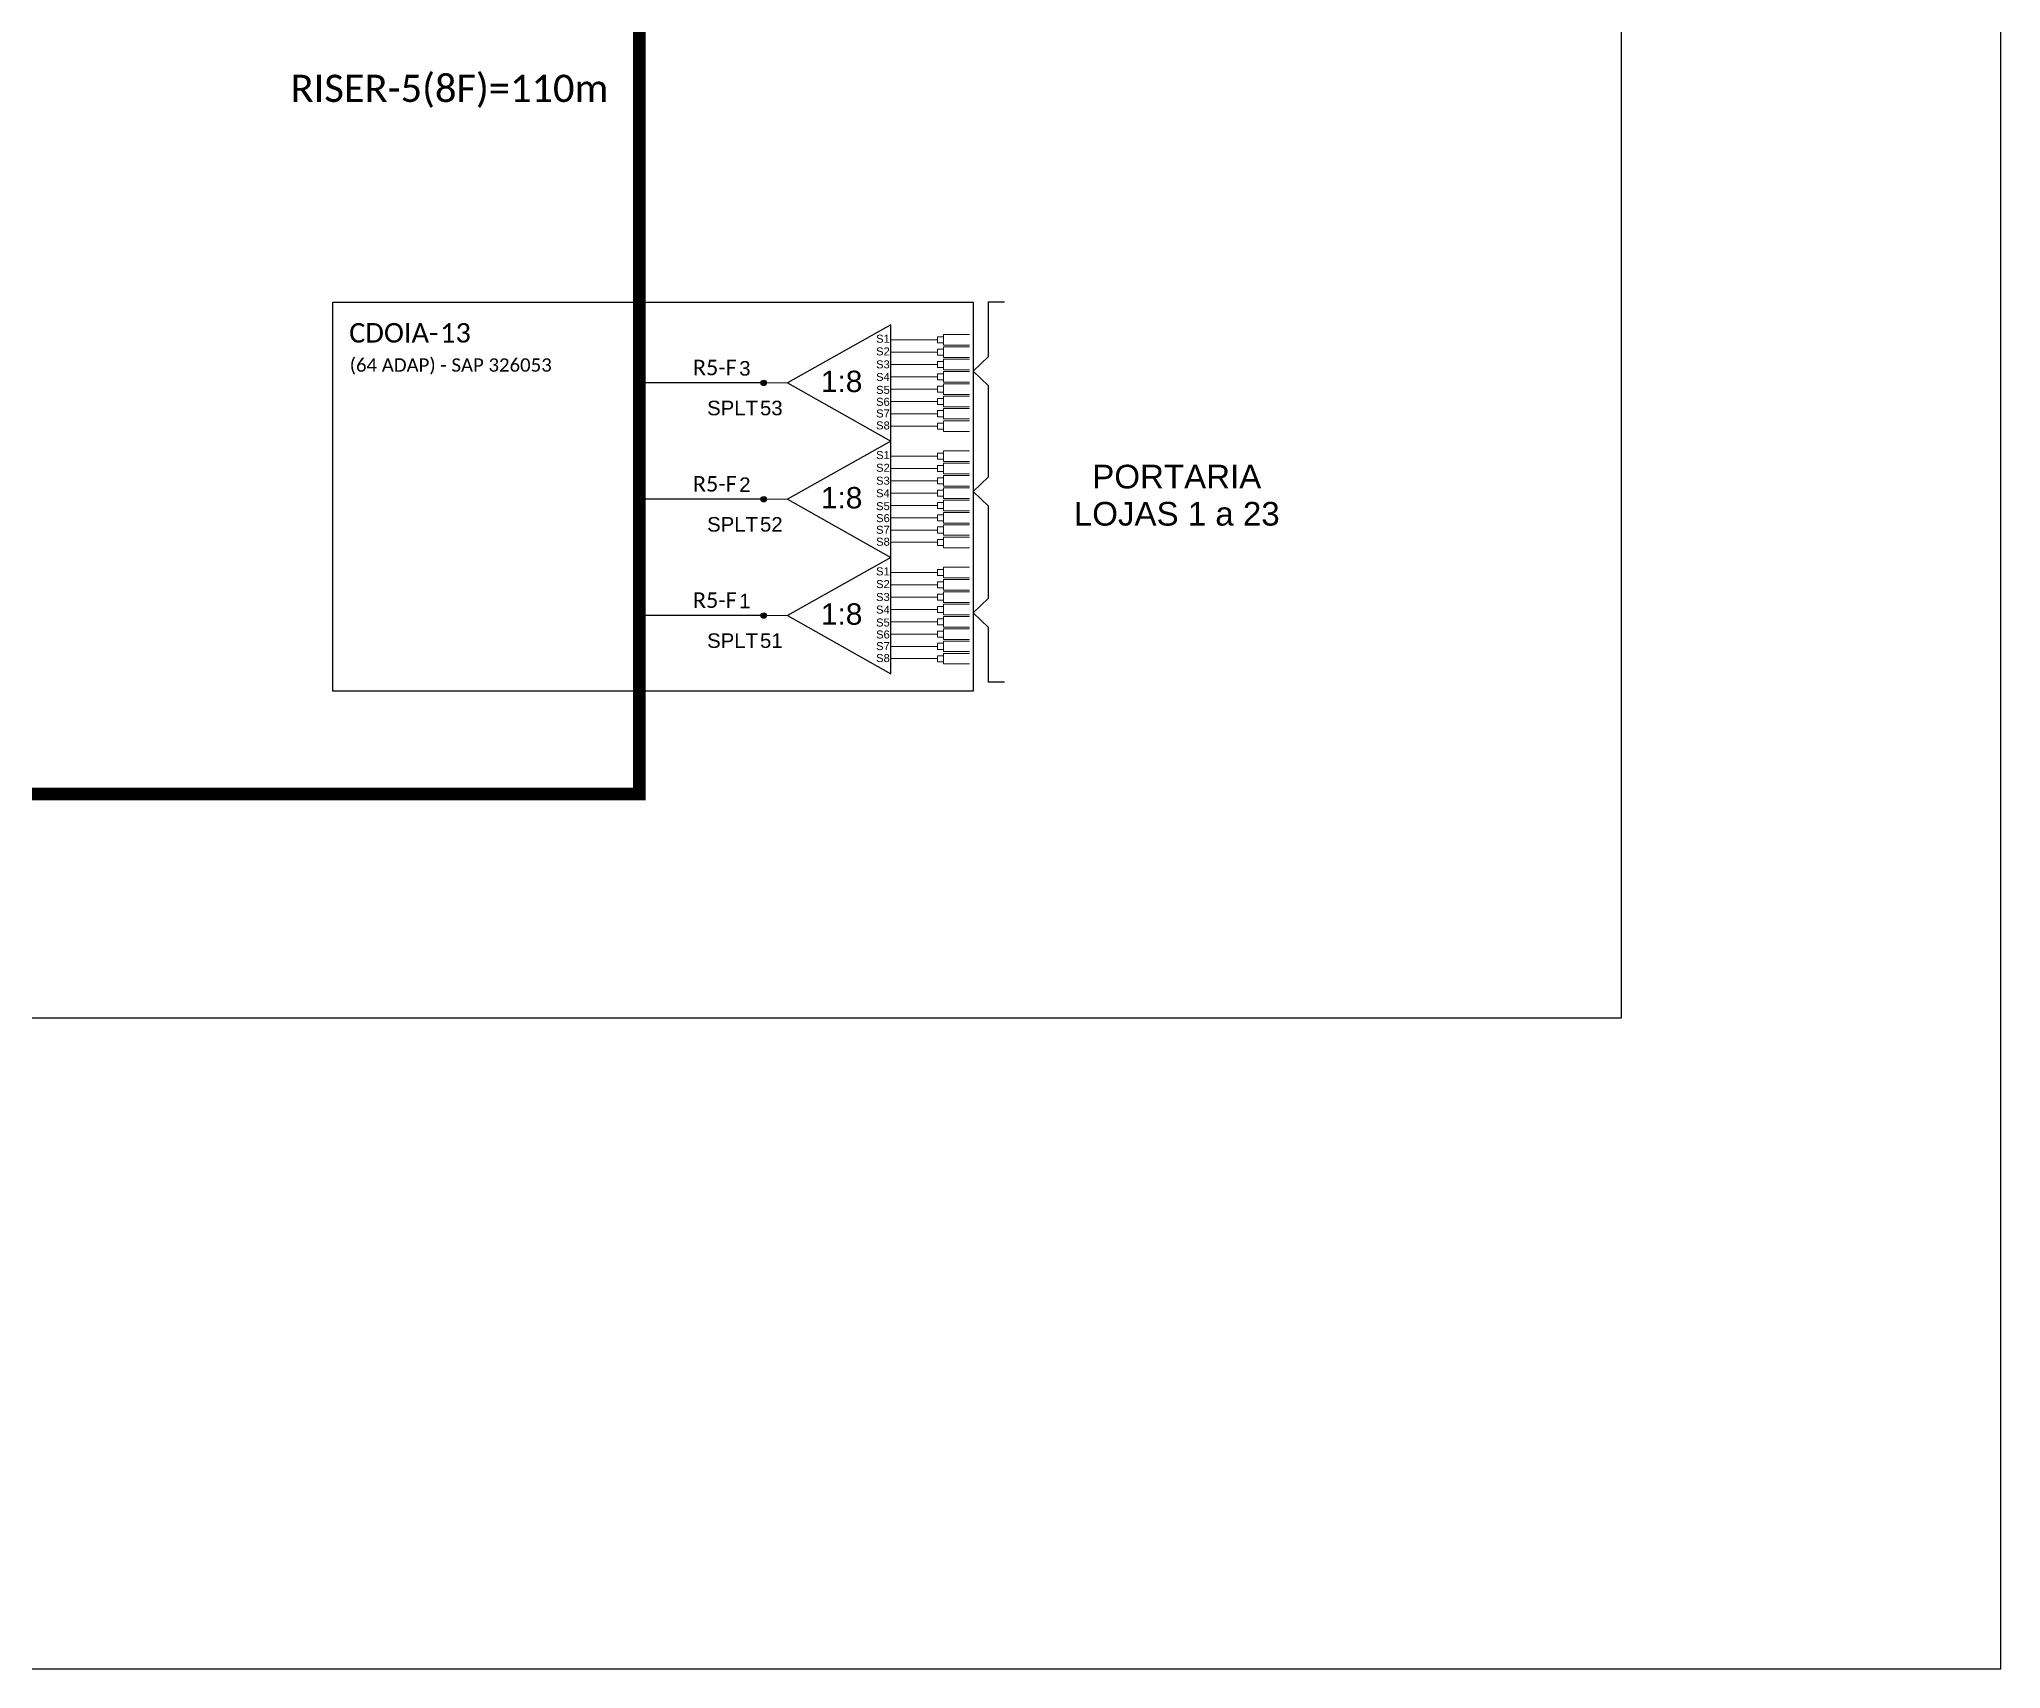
# Model space of a CAD drawing. Extents: x -89 to 2536, y 705 to 1299.
# Drawn here: x 2364 to 2535.6, y 705 to 847.5 of the extents above; entities that cross this region are included whole.
import ezdxf
from ezdxf.enums import TextEntityAlignment as Align

# ---------------------------------------------------------------- set-up
doc = ezdxf.new("R2010")
doc.units = 0
doc.styles.add('ARIAL', font='arial.ttf')
doc.styles.add('WMF-Calibri0', font='calibri.ttf')

# ---------------------------------------------------------------- blocks, each defined once
blk = doc.blocks.new('SPLT_1-8_SC-APC')
at = {"color": 1}
blk.add_lwpolyline([(-7.37, -2.1), (-17.04, -7.55), (-7.37, -13), (-7.37, -2.1)], dxfattribs=at)
at = {"color": 3, "lineweight": 0}
for points in [[(-2.99, -3.51), (-7.37, -3.51)], [(-2.41, -3.02), (-2.41, -4)], [(-2.41, -3.02), (0, -3.02)], [(-7.37, -4.66), (-2.99, -4.66)], [(-2.41, -4), (0, -4)], [(-2.41, -4.17), (-2.41, -5.16)], [(-2.41, -4.17), (0, -4.17)], [(-2.41, -5.16), (0, -5.16)], [(-2.41, -5.32), (-2.41, -6.31)], [(-2.41, -5.32), (0, -5.32)], [(-7.37, -5.82), (-2.99, -5.82)], [(-7.37, -6.97), (-2.99, -6.97)], [(-2.41, -6.31), (0, -6.31)], [(-2.41, -6.48), (-2.41, -7.46)], [(-2.41, -6.48), (0, -6.48)], [(-7.37, -8.12), (-2.99, -8.12)], [(-2.41, -7.46), (0, -7.46)], [(-2.41, -7.63), (-2.41, -8.62)], [(-2.41, -7.63), (0, -7.63)], [(-2.41, -8.62), (0, -8.62)], [(-2.41, -8.78), (-2.41, -9.77)], [(-2.41, -8.78), (0, -8.78)], [(-7.37, -9.28), (-2.99, -9.28)], [(-7.37, -10.43), (-2.99, -10.43)], [(-2.41, -9.77), (0, -9.77)], [(-2.41, -9.94), (-2.41, -10.92)], [(-2.41, -9.94), (0, -9.94)], [(-2.41, -10.92), (0, -10.92)], [(-7.37, -11.58), (-2.99, -11.58)], [(-2.41, -11.09), (-2.41, -12.08)], [(-2.41, -11.09), (0, -11.09)], [(-2.41, -12.08), (0, -12.08)]]:
    blk.add_lwpolyline(points, dxfattribs=at)
for points in [[(-2.99, -3.22), (-2.41, -3.22), (-2.41, -3.8), (-2.99, -3.8)], [(-2.99, -4.38), (-2.41, -4.38), (-2.41, -4.95), (-2.99, -4.95)], [(-2.99, -5.53), (-2.41, -5.53), (-2.41, -6.1), (-2.99, -6.1)], [(-2.99, -6.68), (-2.41, -6.68), (-2.41, -7.26), (-2.99, -7.26)], [(-2.99, -7.84), (-2.41, -7.84), (-2.41, -8.41), (-2.99, -8.41)], [(-2.99, -8.99), (-2.41, -8.99), (-2.41, -9.56), (-2.99, -9.56)], [(-2.99, -10.14), (-2.41, -10.14), (-2.41, -10.72), (-2.99, -10.72)], [(-2.99, -11.3), (-2.41, -11.3), (-2.41, -11.87), (-2.99, -11.87)]]:
    blk.add_lwpolyline(points, close=True, dxfattribs=at)
at = {"color": 1, "lineweight": 0}
blk.add_lwpolyline([(-17.04, -7.55), (-19.26, -7.55)], dxfattribs=at)
at = {"color": 1, "style": 'ARIAL'}
for s, height, p in [('S1', 0.75, (-8.74, -3.78)), ('S2', 0.75, (-8.74, -4.97)), ('S3', 0.75, (-8.74, -6.18)), ('1:8', 2, (-13.91, -8.4)), ('S4', 0.75, (-8.74, -7.36)), ('S5', 0.75, (-8.74, -8.57)), ('S6', 0.75, (-8.74, -9.69)), ('S7', 0.75, (-8.74, -10.78)), ('S8', 0.75, (-8.74, -11.9))]:
    blk.add_text(s, height=height, dxfattribs=at).set_placement(p)

msp = doc.modelspace()

# ---------------------------------------------------------------- hatches: boundary and pattern name
h = msp.add_hatch(color=3)
h.dxf.hatch_style = 1
edge = h.paths.add_edge_path()
edge.add_arc((2427.38, 817.44), 0.239, 0, 360)
h = msp.add_hatch(color=3)
h.dxf.hatch_style = 1
edge = h.paths.add_edge_path()
edge.add_arc((2427.38, 807.27), 0.239, 0, 360)
h = msp.add_hatch(color=3)
h.dxf.hatch_style = 1
edge = h.paths.add_edge_path()
edge.add_arc((2427.38, 797.1), 0.239, 0, 360)

# ---------------------------------------------------------------- linework, layer by layer
for points in [[(1697, 705.02), (2535.56, 705.02), (2535.56, 1299.02), (1697, 1299.02), (1697, 705.02)], [(2383.22, 761.89), (1781.63, 761.89), (1781.63, 874.86), (2383.22, 874.86)], [(2383.22, 874.86), (2502.37, 874.86), (2502.37, 761.89), (2383.22, 761.89)]]:
    msp.add_lwpolyline(points)
at = {"color": 3, "const_width": 1.11}
msp.add_lwpolyline([(2134.36, 856.23), (2134.36, 865.5), (2155, 865.5), (2155, 781.5), (2416.5, 781.5), (2416.5, 913.36)], dxfattribs=at)
at = {"color": 1}
msp.add_lwpolyline([(2389.69, 824.51), (2445.7, 824.51), (2445.7, 790.49), (2389.69, 790.49)], close=True, dxfattribs=at)
at = {"color": 3}
for points in [[(2448.43, 791.27), (2447.02, 791.27), (2447.02, 796.07), (2445.69, 797.35), (2447.02, 798.63), (2447.02, 801.86), (2447.02, 801.86), (2447.02, 806.66), (2445.69, 807.94), (2447.02, 809.22), (2447.02, 812.39), (2447.02, 812.39), (2447.02, 817.19), (2445.69, 818.47), (2447.02, 819.75), (2447.02, 824.54), (2448.42, 824.54)], [(2427.38, 817.44), (2416.5, 817.44)], [(2427.38, 807.27), (2416.5, 807.27)], [(2427.38, 797.1), (2416.5, 797.1)]]:
    msp.add_lwpolyline(points, dxfattribs=at)
for centre in [(2427.38, 817.44), (2427.38, 807.27), (2427.38, 797.1)]:
    msp.add_circle(centre, 0.239, dxfattribs=at)

# ---------------------------------------------------------------- block references
at = {"color": 3, "xscale": 0.9333333333333332, "yscale": 0.9333333333333332, "zscale": 0.9333333333333332}
for p in [(2445.36, 824.48), (2445.36, 814.31), (2445.36, 804.14)]:
    msp.add_blockref('SPLT_1-8_SC-APC', p, dxfattribs=at)

# ---------------------------------------------------------------- texts
at = {"color": 3, "style": 'WMF-Calibri0'}
for s, height, p in [('RISER-5(8F)=110m', 2.3811, (2386, 842)), ('R5-F', 1.358, (2421.18, 818.11)), ('R5-F', 1.358, (2421.18, 807.94)), ('R5-F', 1.358, (2421.18, 797.77))]:
    msp.add_text(s, height=height, dxfattribs=at).set_placement(p)
at = {"color": 1, "style": 'WMF-Calibri0'}
msp.add_text('CDOIA-', height=1.697, dxfattribs=at).set_placement((2391.12, 820.97))
at = {"color": 7, "style": 'WMF-Calibri0'}
msp.add_text('13', height=1.697, dxfattribs=at).set_placement((2399.08, 820.97))
at = {"color": 1, "style": 'WMF-Calibri0'}
msp.add_text('(64 ADAP) - SAP 326053', height=1.1667, dxfattribs=at).set_placement((2400, 818.42), align=Align.CENTER)
at = {"color": 3, "style": 'ARIAL'}
for s, p in [('3', (2425.73, 818.08)), ('2', (2425.73, 807.91)), ('1', (2425.73, 797.74))]:
    msp.add_text(s, height=1.27, dxfattribs=at).set_placement(p, align=Align.CENTER)
at = {"color": 7, "style": 'ARIAL'}
for s, p in [('SPLT', (2424.65, 814.61)), ('53', (2428.04, 814.61)), ('SPLT', (2424.65, 804.44)), ('52', (2428.04, 804.44)), ('SPLT', (2424.65, 794.27)), ('51', (2428.04, 794.27))]:
    msp.add_text(s, height=1.273, dxfattribs=at).set_placement(p, align=Align.CENTER)
at = {"style": 'ARIAL'}
for s, p in [('PORTARIA', (2463.5, 809.25)), ('LOJAS 1 a 23', (2463.5, 806))]:
    msp.add_text(s, height=2.07, dxfattribs=at).set_placement(p, align=Align.MIDDLE_CENTER)

doc.saveas('drawing.dxf')
